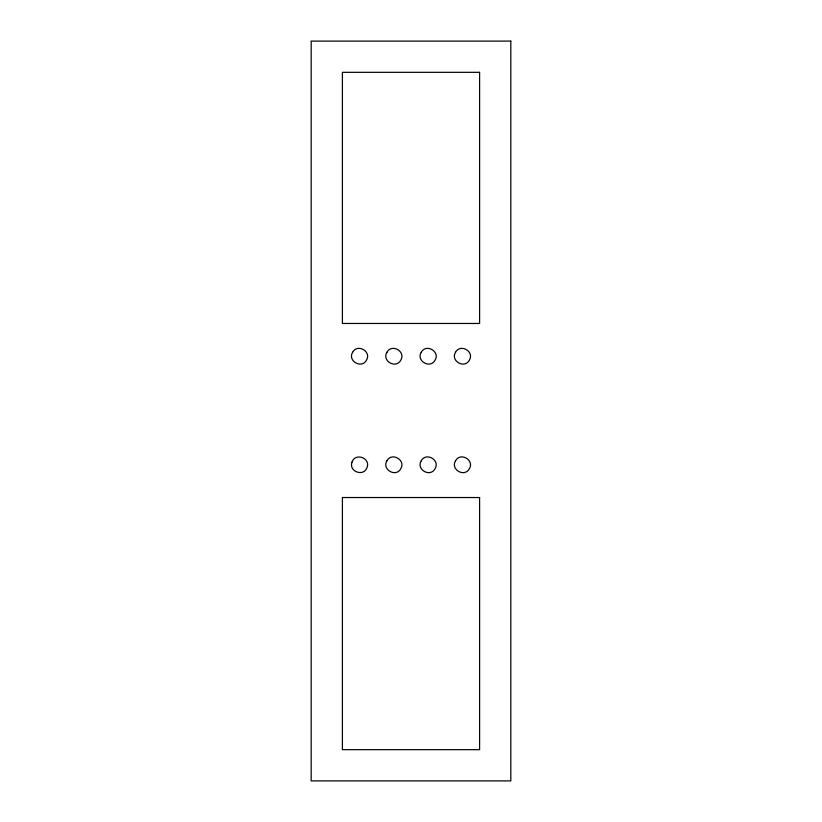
<?xml version="1.0" encoding="UTF-8"?>
<svg xmlns="http://www.w3.org/2000/svg" width="822" height="822" viewBox="0 0 822 822"><rect width="100%" height="100%" fill="white"/><g stroke="black" fill="none" stroke-linecap="round" stroke-linejoin="round"><path stroke-width="1.23" d="M352.063 462.046C348.281 471.53 363.838 477.192 367.044 467.502C370.814 458.018 355.268 452.357 352.063 462.046M352.648 352.248C347.285 360.93 361.618 369.212 366.458 360.211C371.821 351.528 357.488 343.247 352.648 352.248M386.946 352.248C381.583 360.93 395.916 369.212 400.756 360.211C406.119 351.528 391.786 343.247 386.946 352.248M421.244 352.248C415.881 360.93 430.214 369.212 435.054 360.211C440.417 351.528 426.084 343.247 421.244 352.248M386.946 460.793C381.583 469.475 395.916 477.757 400.756 468.756C406.119 460.073 391.786 451.792 386.946 460.793M455.542 352.248C450.179 360.93 464.512 369.212 469.352 360.211C474.715 351.528 460.382 343.247 455.542 352.248M421.244 460.793C415.881 469.475 430.214 477.757 435.054 468.756C440.417 460.073 426.084 451.792 421.244 460.793M455.542 460.793C450.179 469.475 464.512 477.757 469.352 468.756C474.715 460.073 460.382 451.792 455.542 460.793M510.822 41.1L311.178 41.1L311.178 780.9L510.822 780.9L510.822 41.1M479.596 72.326L342.404 72.326L342.404 323.467L479.596 323.467L479.596 72.326M479.596 497.536L342.404 497.536L342.404 749.674L479.596 749.674L479.596 497.536"/></g></svg>
